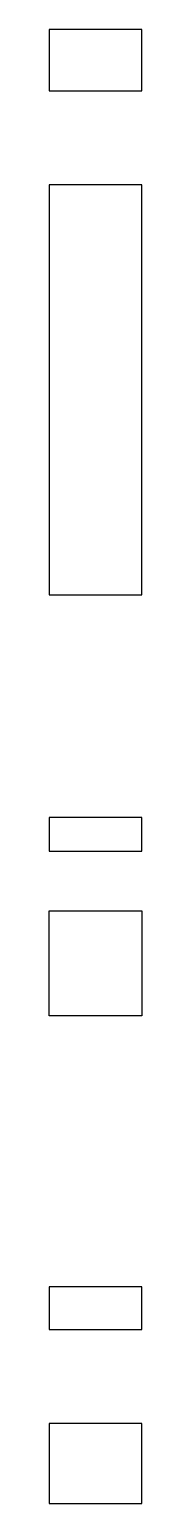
# Model space of a CAD drawing. Header units: metres. Extents: x -18.5 to -15.6, y -1.1 to 46.5.
import ezdxf

# ---------------------------------------------------------------- set-up
doc = ezdxf.new("R2010")
doc.units = ezdxf.units.M

msp = doc.modelspace()

# ---------------------------------------------------------------- linework, layer by layer
for p, q in [((-15.742, 46.5), (-18.55, 46.5)), ((-18.55, 46.5), (-18.55, 45.788)), ((-15.55, 46.5), (-15.742, 46.5)), ((-15.55, 45.298), (-15.55, 46.5)), ((-18.55, 45.788), (-18.55, 44.841)), ((-15.55, 45.277), (-15.55, 45.298)), ((-15.55, 45.173), (-15.55, 45.277)), ((-18.55, 44.841), (-18.55, 44.753)), ((-18.55, 44.753), (-18.55, 44.573)), ((-15.55, 44.963), (-15.55, 45.173)), ((-15.55, 44.615), (-15.55, 44.963)), ((-18.55, 44.573), (-18.55, 44.516)), ((-18.55, 44.516), (-17.904, 44.516)), ((-17.904, 44.516), (-15.55, 44.516)), ((-17.904, 44.516), (-17.904, 44.516)), ((-15.55, 44.516), (-15.55, 44.615)), ((-17.698, 41.486), (-18.55, 41.486)), ((-18.55, 41.486), (-18.55, 41.29)), ((-15.55, 41.486), (-17.698, 41.486)), ((-15.55, 41.29), (-15.55, 41.486)), ((-18.55, 41.29), (-18.55, 41.083)), ((-18.55, 41.083), (-18.55, 40.531)), ((-15.55, 41.083), (-15.55, 41.29)), ((-15.55, 41.053), (-15.55, 41.083)), ((-15.55, 36.54), (-15.55, 41.053)), ((-18.55, 40.531), (-18.55, 28.947)), ((-15.55, 28.242), (-15.55, 36.54)), ((-18.55, 28.947), (-18.55, 28.242)), ((-18.55, 28.242), (-17.625, 28.242)), ((-17.625, 28.242), (-15.55, 28.242)), ((-17.625, 28.242), (-17.625, 28.242)), ((-16.188, 21.05), (-18.55, 21.05)), ((-18.55, 21.05), (-18.55, 20.715)), ((-15.55, 21.05), (-16.188, 21.05)), ((-15.55, 20.715), (-15.55, 21.05)), ((-18.55, 20.715), (-18.55, 20.597)), ((-18.55, 20.597), (-18.55, 20.34)), ((-15.55, 20.597), (-15.55, 20.715)), ((-15.55, 20.34), (-15.55, 20.597)), ((-18.55, 20.34), (-18.55, 19.966)), ((-15.55, 19.966), (-15.55, 20.34)), ((-18.55, 19.966), (-16.227, 19.966)), ((-16.227, 19.966), (-15.55, 19.966)), ((-16.227, 19.966), (-16.227, 19.966)), ((-18.55, 17.412), (-18.55, 18.034)), ((-18.55, 18.034), (-17.873, 18.034)), ((-17.873, 18.034), (-15.55, 18.034)), ((-17.873, 18.034), (-17.873, 18.034)), ((-15.55, 18.034), (-15.55, 17.412)), ((-18.55, 16.72), (-18.55, 17.412)), ((-15.55, 17.412), (-15.55, 16.72)), ((-18.55, 16.186), (-18.55, 16.72)), ((-15.55, 16.72), (-15.55, 16.186)), ((-18.55, 15.806), (-18.55, 16.186)), ((-15.55, 16.186), (-15.55, 15.806)), ((-18.55, 14.648), (-18.55, 15.806)), ((-15.55, 15.806), (-15.55, 15.563)), ((-15.55, 15.563), (-15.55, 14.648)), ((-17.146, 14.648), (-18.55, 14.648)), ((-15.55, 14.648), (-17.146, 14.648)), ((-17.137, 5.9), (-18.55, 5.9)), ((-18.55, 5.9), (-18.55, 4.876)), ((-15.55, 5.9), (-17.137, 5.9)), ((-15.55, 5.028), (-15.55, 5.9)), ((-18.55, 4.876), (-18.55, 4.599)), ((-15.55, 4.876), (-15.55, 5.028)), ((-15.55, 4.599), (-15.55, 4.876)), ((-18.55, 4.599), (-18.55, 4.516)), ((-18.55, 4.516), (-17.904, 4.516)), ((-17.904, 4.516), (-15.55, 4.516)), ((-17.904, 4.516), (-17.904, 4.516)), ((-15.55, 4.516), (-15.55, 4.599)), ((-17.698, 1.486), (-18.55, 1.486)), ((-18.55, 1.486), (-18.55, 1.316)), ((-15.55, 1.486), (-17.698, 1.486)), ((-15.55, 1.139), (-15.55, 1.486)), ((-18.55, 1.316), (-18.55, 1.167)), ((-18.55, 1.167), (-18.55, -0.223)), ((-15.55, 0.799), (-15.55, 1.139)), ((-15.55, 0.594), (-15.55, 0.799)), ((-15.55, -0.634), (-15.55, 0.594)), ((-18.55, -0.223), (-18.55, -0.31)), ((-18.55, -0.31), (-18.55, -1.1)), ((-15.55, -0.733), (-15.55, -0.634)), ((-15.55, -0.8), (-15.55, -0.733)), ((-15.55, -0.839), (-15.55, -0.8)), ((-15.55, -0.857), (-15.55, -0.839)), ((-15.55, -1.1), (-15.55, -0.857)), ((-18.55, -1.1), (-17.432, -1.1)), ((-17.432, -1.1), (-15.55, -1.1)), ((-17.432, -1.1), (-17.432, -1.1))]:
    msp.add_line(p, q)

doc.saveas('drawing.dxf')
